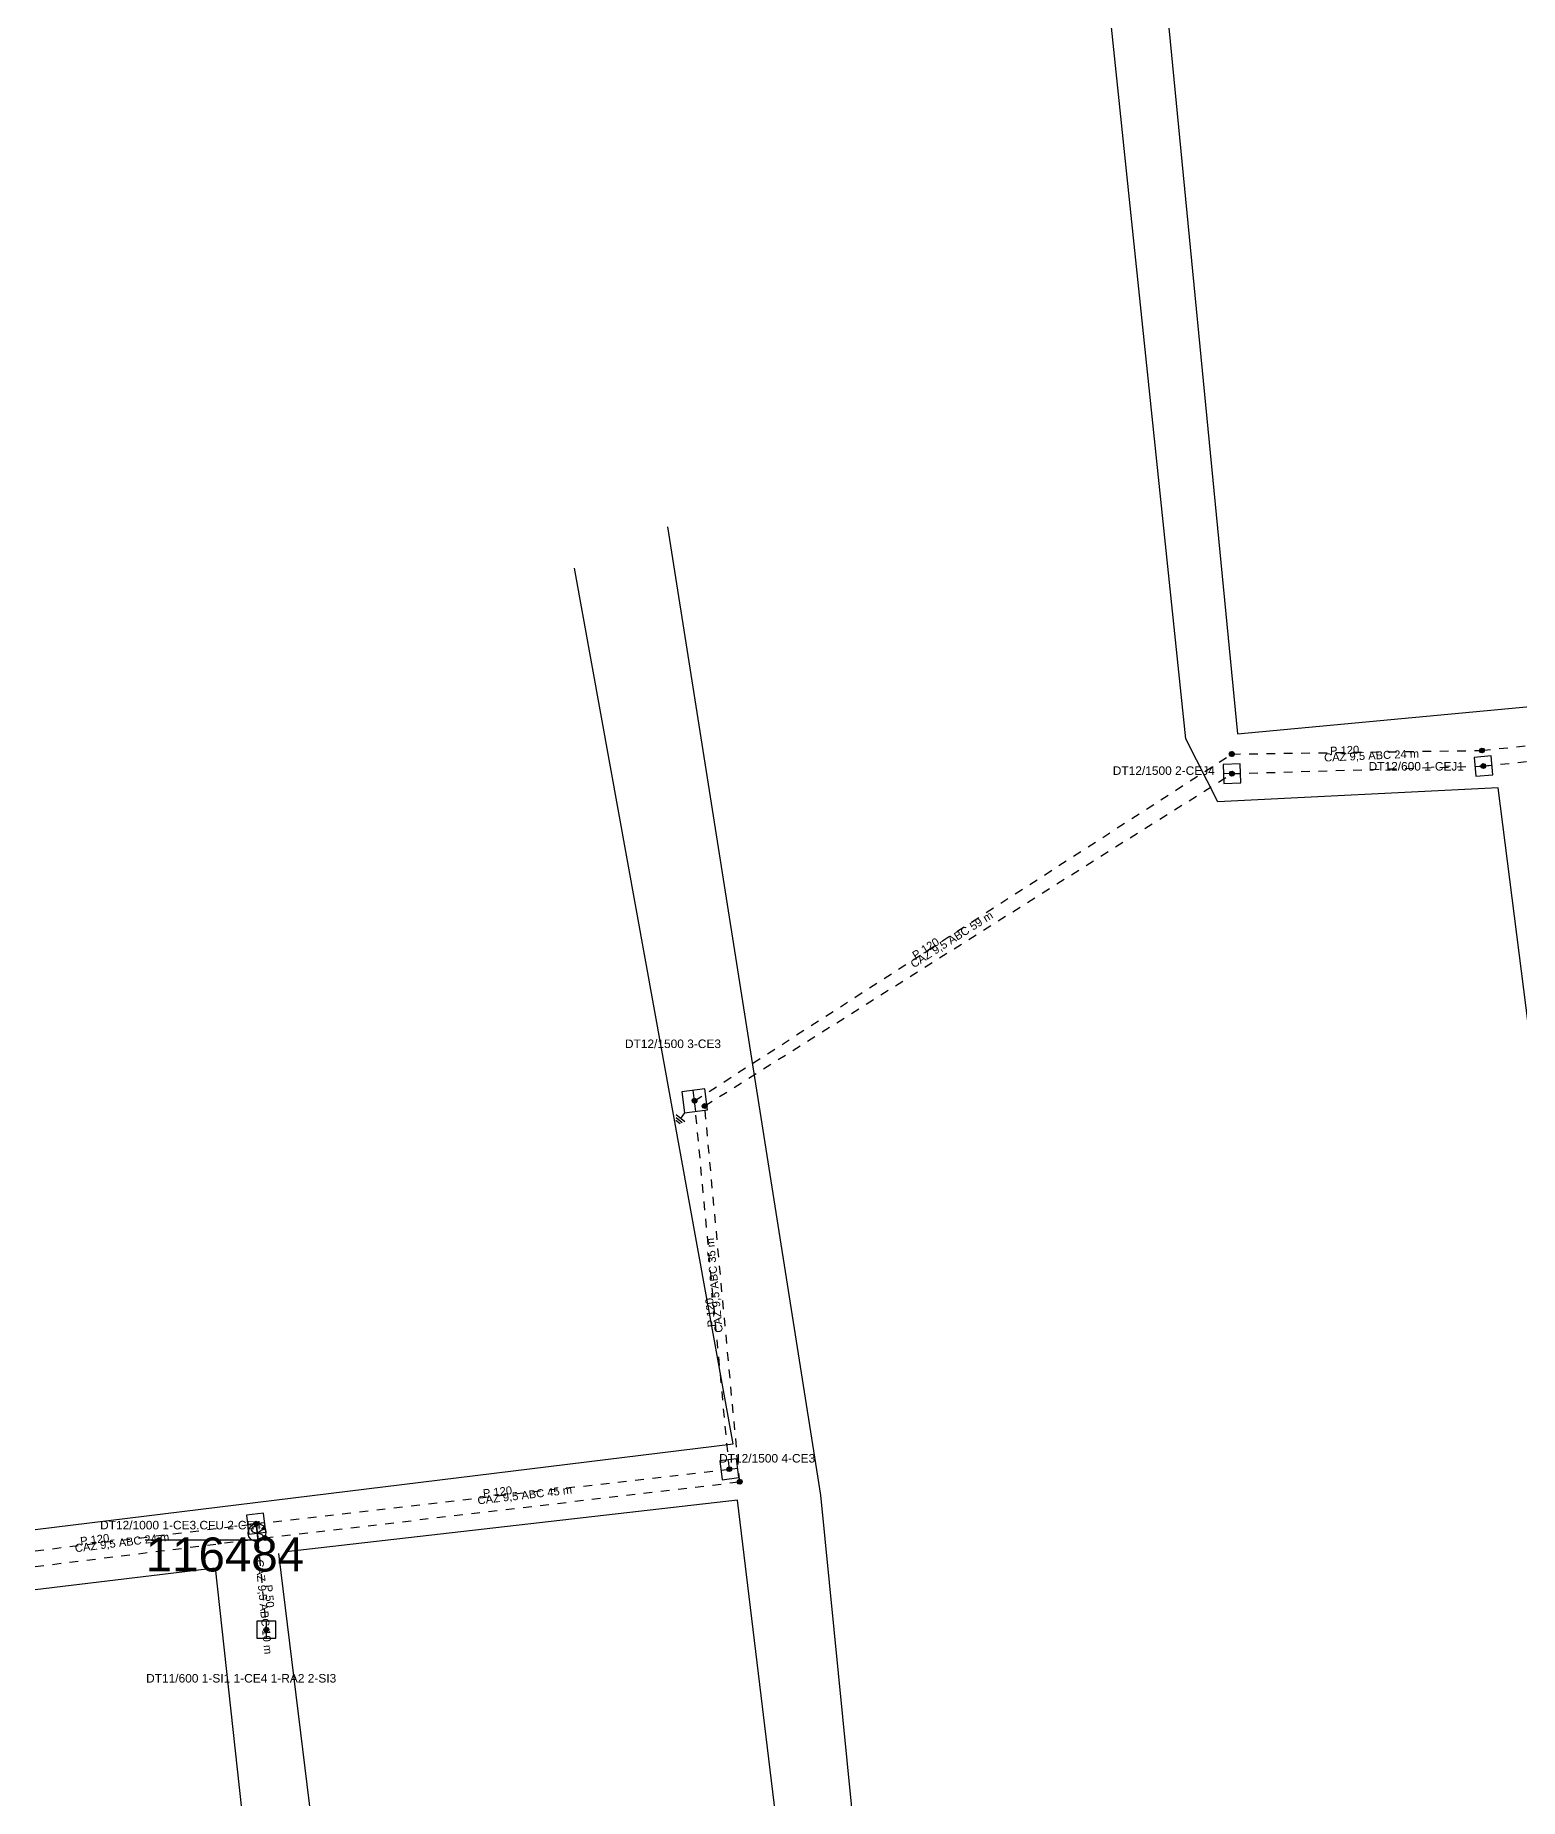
# Model space of a CAD drawing. Extents: x 220580 to 221647, y 9236669 to 9238016.
# Drawn here: x 220580.2 to 220858.6, y 9237107.7 to 9237438.3 of the extents above; entities that cross this region are included whole.
import ezdxf

# ---------------------------------------------------------------- set-up
doc = ezdxf.new("R2010")
doc.units = 0
doc.linetypes.add('PDF_DASH_1p63_1p63', pattern=[3.252816, 1.626408, -1.626408])
for name, color, linetype in [('COR_000000', 250, 'Continuous'), ('COR_0000FF', 5, 'Continuous'), ('COR_00C9FF', 140, 'Continuous'), ('COR_800000', 17, 'Continuous'), ('COR_808080', 8, 'Continuous'), ('COR_994533', 18, 'Continuous'), ('COR_FF0000', 1, 'Continuous'), ('TXT_000000', 250, 'Continuous'), ('TXT_0F0F0F', 250, 'Continuous'), ('TXT_FF0000', 1, 'Continuous')]:
    doc.layers.add(name, color=color, linetype=linetype)
doc.styles.add('Arial', font='arial.ttf')

msp = doc.modelspace()

# ---------------------------------------------------------------- hatches: boundary and pattern name
at = {"layer": 'COR_000000'}
h = msp.add_hatch(color=7, dxfattribs=at)
h.dxf.hatch_style = 1
h.paths.add_polyline_path([(220804.15, 9237303.52), (220804.25, 9237303.86), (220804.56, 9237304.02), (220804.9, 9237303.91), (220805.06, 9237303.59), (220804.96, 9237303.26), (220804.65, 9237303.09), (220804.31, 9237303.2)])
h = msp.add_hatch(color=7, dxfattribs=at)
h.dxf.hatch_style = 1
h.paths.add_polyline_path([(220804.22, 9237303.31), (220804.16, 9237303.66), (220804.36, 9237303.95), (220804.7, 9237304.01), (220804.99, 9237303.8), (220805.05, 9237303.45), (220804.85, 9237303.16), (220804.51, 9237303.1)])
h = msp.add_hatch(color=7, dxfattribs=at)
h.dxf.hatch_style = 1
h.paths.add_polyline_path([(220804.21, 9237303.34), (220804.16, 9237303.69), (220804.38, 9237303.97), (220804.73, 9237304), (220805.01, 9237303.78), (220805.05, 9237303.42), (220804.83, 9237303.14), (220804.48, 9237303.11)])
h = msp.add_hatch(color=7, dxfattribs=at)
h.dxf.hatch_style = 1
h.paths.add_polyline_path([(220804.21, 9237303.34), (220804.16, 9237303.69), (220804.38, 9237303.97), (220804.73, 9237304), (220805.01, 9237303.78), (220805.05, 9237303.42), (220804.83, 9237303.14), (220804.48, 9237303.11)])
h = msp.add_hatch(color=7, dxfattribs=at)
h.dxf.hatch_style = 1
h.paths.add_polyline_path([(220804.17, 9237303.43), (220804.2, 9237303.78), (220804.47, 9237304), (220804.82, 9237303.97), (220805.04, 9237303.69), (220805.01, 9237303.33), (220804.74, 9237303.11), (220804.39, 9237303.14)])
h = msp.add_hatch(color=7, dxfattribs=at)
h.dxf.hatch_style = 1
h.paths.add_polyline_path([(220851.07, 9237304.18), (220851.16, 9237304.52), (220851.47, 9237304.69), (220851.81, 9237304.59), (220851.98, 9237304.28), (220851.88, 9237303.93), (220851.57, 9237303.76), (220851.23, 9237303.87)])
h = msp.add_hatch(color=7, dxfattribs=at)
h.dxf.hatch_style = 1
h.paths.add_polyline_path([(220804.25, 9237299.63), (220804.18, 9237299.98), (220804.38, 9237300.27), (220804.72, 9237300.33), (220805.02, 9237300.12), (220805.08, 9237299.77), (220804.88, 9237299.48), (220804.54, 9237299.42)])
h = msp.add_hatch(color=7, dxfattribs=at)
h.dxf.hatch_style = 1
h.paths.add_polyline_path([(220804.25, 9237299.63), (220804.18, 9237299.98), (220804.38, 9237300.27), (220804.72, 9237300.33), (220805.02, 9237300.12), (220805.08, 9237299.77), (220804.88, 9237299.48), (220804.54, 9237299.42)])
h = msp.add_hatch(color=7, dxfattribs=at)
h.dxf.hatch_style = 1
h.paths.add_polyline_path([(220851.32, 9237301.26), (220851.42, 9237301.61), (220851.73, 9237301.77), (220852.07, 9237301.66), (220852.23, 9237301.35), (220852.13, 9237301), (220851.82, 9237300.84), (220851.49, 9237300.95)])
h = msp.add_hatch(color=7, dxfattribs=at)
h.dxf.hatch_style = 1
h.paths.add_polyline_path([(220703.49, 9237238.31), (220703.42, 9237238.66), (220703.62, 9237238.95), (220703.97, 9237239), (220704.26, 9237238.79), (220704.32, 9237238.44), (220704.12, 9237238.15), (220703.77, 9237238.1)])
h = msp.add_hatch(color=7, dxfattribs=at)
h.dxf.hatch_style = 1
h.paths.add_polyline_path([(220705.8, 9237237.14), (220705.45, 9237237.25), (220705.29, 9237237.56), (220705.4, 9237237.89), (220705.71, 9237238.05), (220706.05, 9237237.95), (220706.22, 9237237.64), (220706.11, 9237237.3)])
h = msp.add_hatch(color=7, dxfattribs=at)
h.dxf.hatch_style = 1
h.paths.add_polyline_path([(220710.44, 9237169.04), (220710.1, 9237169.14), (220709.93, 9237169.45), (220710.03, 9237169.79), (220710.35, 9237169.95), (220710.69, 9237169.85), (220710.86, 9237169.54), (220710.75, 9237169.21)])
h = msp.add_hatch(color=7, dxfattribs=at)
h.dxf.hatch_style = 1
h.paths.add_polyline_path([(220710.44, 9237169.04), (220710.1, 9237169.14), (220709.93, 9237169.45), (220710.03, 9237169.79), (220710.35, 9237169.95), (220710.69, 9237169.85), (220710.86, 9237169.54), (220710.75, 9237169.21)])
h = msp.add_hatch(color=7, dxfattribs=at)
h.dxf.hatch_style = 1
h.paths.add_polyline_path([(220711.87, 9237167.08), (220711.97, 9237167.42), (220712.28, 9237167.6), (220712.62, 9237167.5), (220712.79, 9237167.18), (220712.69, 9237166.84), (220712.39, 9237166.67), (220712.05, 9237166.77)])
h = msp.add_hatch(color=7, dxfattribs=at)
h.dxf.hatch_style = 1
h.paths.add_polyline_path([(220712.37, 9237166.68), (220712.04, 9237166.78), (220711.87, 9237167.09), (220711.97, 9237167.42), (220712.29, 9237167.59), (220712.63, 9237167.49), (220712.79, 9237167.18), (220712.69, 9237166.84)])
h = msp.add_hatch(color=7, dxfattribs=at)
h.dxf.hatch_style = 1
h.paths.add_polyline_path([(220621.19, 9237159.23), (220621.29, 9237159.58), (220621.59, 9237159.75), (220621.93, 9237159.65), (220622.1, 9237159.34), (220622.01, 9237158.99), (220621.7, 9237158.82), (220621.36, 9237158.92)])
h = msp.add_hatch(color=7, dxfattribs=at)
h.dxf.hatch_style = 1
h.paths.add_polyline_path([(220621.19, 9237159.23), (220621.29, 9237159.58), (220621.59, 9237159.75), (220621.93, 9237159.65), (220622.1, 9237159.34), (220622.01, 9237158.99), (220621.7, 9237158.82), (220621.36, 9237158.92)])
h = msp.add_hatch(color=7, dxfattribs=at)
h.dxf.hatch_style = 1
h.paths.add_polyline_path([(220621.19, 9237159.23), (220621.29, 9237159.58), (220621.59, 9237159.75), (220621.92, 9237159.65), (220622.1, 9237159.34), (220622.01, 9237159), (220621.7, 9237158.82), (220621.36, 9237158.92)])
h = msp.add_hatch(color=7, dxfattribs=at)
h.dxf.hatch_style = 1
h.paths.add_polyline_path([(220622.8, 9237156.55), (220622.89, 9237156.89), (220623.2, 9237157.06), (220623.53, 9237156.96), (220623.71, 9237156.65), (220623.61, 9237156.31), (220623.31, 9237156.13), (220622.97, 9237156.23)])
h = msp.add_hatch(color=7, dxfattribs=at)
h.dxf.hatch_style = 1
h.paths.add_polyline_path([(220623.51, 9237139.89), (220623.84, 9237139.78), (220624.01, 9237139.47), (220623.91, 9237139.14), (220623.59, 9237138.97), (220623.25, 9237139.08), (220623.08, 9237139.39), (220623.19, 9237139.72)])
h = msp.add_hatch(color=7, dxfattribs=at)
h.dxf.hatch_style = 1
h.paths.add_polyline_path([(220623.51, 9237139.89), (220623.84, 9237139.78), (220624.01, 9237139.47), (220623.91, 9237139.14), (220623.59, 9237138.97), (220623.25, 9237139.08), (220623.08, 9237139.39), (220623.19, 9237139.72)])
h = msp.add_hatch(color=7, dxfattribs=at)
h.dxf.hatch_style = 1
h.paths.add_polyline_path([(220623.51, 9237139.89), (220623.84, 9237139.78), (220624.01, 9237139.47), (220623.91, 9237139.14), (220623.59, 9237138.97), (220623.25, 9237139.08), (220623.08, 9237139.39), (220623.19, 9237139.72)])
at = {"layer": 'COR_800000', "true_color": 0x800000}
h = msp.add_hatch(color=16, dxfattribs=at)
h.dxf.hatch_style = 1
h.paths.add_polyline_path([(220622.93, 9237158.54), (220623.07, 9237158.5), (220623.14, 9237158.36), (220623.1, 9237158.21), (220622.97, 9237158.14), (220622.83, 9237158.19), (220622.76, 9237158.33), (220622.8, 9237158.47)])

# ---------------------------------------------------------------- linework, layer by layer
at = {"layer": 'COR_000000', "color": 7, "linetype": 'Continuous'}
for points in [[(220804.15, 9237303.52), (220804.25, 9237303.86), (220804.56, 9237304.02), (220804.9, 9237303.91), (220805.06, 9237303.59), (220804.96, 9237303.26), (220804.65, 9237303.09), (220804.31, 9237303.2), (220804.15, 9237303.52)], [(220804.22, 9237303.31), (220804.16, 9237303.66), (220804.36, 9237303.95), (220804.7, 9237304.01), (220804.99, 9237303.8), (220805.05, 9237303.45), (220804.85, 9237303.16), (220804.51, 9237303.1), (220804.22, 9237303.31)], [(220804.21, 9237303.34), (220804.16, 9237303.69), (220804.38, 9237303.97), (220804.73, 9237304), (220805.01, 9237303.78), (220805.05, 9237303.42), (220804.83, 9237303.14), (220804.48, 9237303.11), (220804.21, 9237303.34)], [(220804.21, 9237303.34), (220804.16, 9237303.69), (220804.38, 9237303.97), (220804.73, 9237304), (220805.01, 9237303.78), (220805.05, 9237303.42), (220804.83, 9237303.14), (220804.48, 9237303.11), (220804.21, 9237303.34)], [(220804.17, 9237303.43), (220804.2, 9237303.78), (220804.47, 9237304), (220804.82, 9237303.97), (220805.04, 9237303.69), (220805.01, 9237303.33), (220804.74, 9237303.11), (220804.39, 9237303.14), (220804.17, 9237303.43)], [(220851.07, 9237304.18), (220851.16, 9237304.52), (220851.47, 9237304.69), (220851.81, 9237304.59), (220851.98, 9237304.28), (220851.88, 9237303.93), (220851.57, 9237303.76), (220851.23, 9237303.87), (220851.07, 9237304.18)], [(220806.19, 9237301.7), (220803, 9237301.62), (220803.09, 9237298.05), (220806.28, 9237298.14), (220806.19, 9237301.7)], [(220804.25, 9237299.63), (220804.18, 9237299.98), (220804.38, 9237300.27), (220804.72, 9237300.33), (220805.02, 9237300.12), (220805.08, 9237299.77), (220804.88, 9237299.48), (220804.54, 9237299.42), (220804.25, 9237299.63)], [(220804.25, 9237299.63), (220804.18, 9237299.98), (220804.38, 9237300.27), (220804.72, 9237300.33), (220805.02, 9237300.12), (220805.08, 9237299.77), (220804.88, 9237299.48), (220804.54, 9237299.42), (220804.25, 9237299.63)], [(220853.22, 9237303.22), (220850.04, 9237302.94), (220850.35, 9237299.39), (220853.53, 9237299.67), (220853.22, 9237303.22)], [(220853.38, 9237301.44), (220850.18, 9237301.16)], [(220851.32, 9237301.26), (220851.42, 9237301.61), (220851.73, 9237301.77), (220852.07, 9237301.66), (220852.23, 9237301.35), (220852.13, 9237301), (220851.82, 9237300.84), (220851.49, 9237300.95), (220851.32, 9237301.26)], [(220806.24, 9237299.91), (220803.03, 9237299.84)], [(220706.26, 9237236.85), (220705.76, 9237240.79), (220701.48, 9237240.25), (220701.98, 9237236.31), (220706.26, 9237236.85)], [(220703.49, 9237238.31), (220703.42, 9237238.66), (220703.62, 9237238.95), (220703.97, 9237239), (220704.26, 9237238.79), (220704.32, 9237238.44), (220704.12, 9237238.15), (220703.77, 9237238.1), (220703.49, 9237238.31)], [(220704.13, 9237236.58), (220703.62, 9237240.52)], [(220705.8, 9237237.14), (220705.45, 9237237.25), (220705.29, 9237237.56), (220705.4, 9237237.89), (220705.71, 9237238.05), (220706.05, 9237237.95), (220706.22, 9237237.64), (220706.11, 9237237.3), (220705.8, 9237237.14)], [(220709.02, 9237167.53), (220712.19, 9237167.92), (220711.75, 9237171.46), (220708.58, 9237171.07), (220709.02, 9237167.53)], [(220708.8, 9237169.3), (220711.98, 9237169.69)], [(220710.44, 9237169.04), (220710.1, 9237169.14), (220709.93, 9237169.45), (220710.03, 9237169.79), (220710.35, 9237169.95), (220710.69, 9237169.85), (220710.86, 9237169.54), (220710.75, 9237169.21), (220710.44, 9237169.04)], [(220710.44, 9237169.04), (220710.1, 9237169.14), (220709.93, 9237169.45), (220710.03, 9237169.79), (220710.35, 9237169.95), (220710.69, 9237169.85), (220710.86, 9237169.54), (220710.75, 9237169.21), (220710.44, 9237169.04)], [(220711.87, 9237167.08), (220711.97, 9237167.42), (220712.28, 9237167.6), (220712.62, 9237167.5), (220712.79, 9237167.18), (220712.69, 9237166.84), (220712.39, 9237166.67), (220712.05, 9237166.77), (220711.87, 9237167.08)], [(220712.37, 9237166.68), (220712.04, 9237166.78), (220711.87, 9237167.09), (220711.97, 9237167.42), (220712.29, 9237167.59), (220712.63, 9237167.49), (220712.79, 9237167.18), (220712.69, 9237166.84), (220712.37, 9237166.68)], [(220623.05, 9237161.23), (220619.87, 9237160.88), (220620.26, 9237157.34), (220623.44, 9237157.69), (220623.05, 9237161.23)], [(220623.25, 9237159.46), (220620.06, 9237159.11)], [(220621.19, 9237159.23), (220621.29, 9237159.58), (220621.59, 9237159.75), (220621.93, 9237159.65), (220622.1, 9237159.34), (220622.01, 9237158.99), (220621.7, 9237158.82), (220621.36, 9237158.92), (220621.19, 9237159.23)], [(220621.19, 9237159.23), (220621.29, 9237159.58), (220621.59, 9237159.75), (220621.93, 9237159.65), (220622.1, 9237159.34), (220622.01, 9237158.99), (220621.7, 9237158.82), (220621.36, 9237158.92), (220621.19, 9237159.23)], [(220621.19, 9237159.23), (220621.29, 9237159.58), (220621.59, 9237159.75), (220621.92, 9237159.65), (220622.1, 9237159.34), (220622.01, 9237159), (220621.7, 9237158.82), (220621.36, 9237158.92), (220621.19, 9237159.23)], [(220621.64, 9237159.29), (220621.95, 9237156.27)], [(220622.93, 9237158.54), (220623.07, 9237158.5), (220623.14, 9237158.36), (220623.1, 9237158.21), (220622.97, 9237158.14), (220622.83, 9237158.19), (220622.76, 9237158.33), (220622.8, 9237158.47), (220622.93, 9237158.54)], [(220622.8, 9237156.55), (220622.89, 9237156.89), (220623.2, 9237157.06), (220623.53, 9237156.96), (220623.71, 9237156.65), (220623.61, 9237156.31), (220623.31, 9237156.13), (220622.97, 9237156.23), (220622.8, 9237156.55)], [(220621.76, 9237141.04), (220621.76, 9237137.84), (220625.33, 9237137.84), (220625.33, 9237141.04), (220621.76, 9237141.04)], [(220623.51, 9237139.89), (220623.84, 9237139.78), (220624.01, 9237139.47), (220623.91, 9237139.14), (220623.59, 9237138.97), (220623.25, 9237139.08), (220623.08, 9237139.39), (220623.19, 9237139.72), (220623.51, 9237139.89)], [(220623.51, 9237139.89), (220623.84, 9237139.78), (220624.01, 9237139.47), (220623.91, 9237139.14), (220623.59, 9237138.97), (220623.25, 9237139.08), (220623.08, 9237139.39), (220623.19, 9237139.72), (220623.51, 9237139.89)], [(220623.51, 9237139.89), (220623.84, 9237139.78), (220624.01, 9237139.47), (220623.91, 9237139.14), (220623.59, 9237138.97), (220623.25, 9237139.08), (220623.08, 9237139.39), (220623.19, 9237139.72), (220623.51, 9237139.89)], [(220623.55, 9237141.04), (220623.55, 9237137.83)]]:
    msp.add_lwpolyline(points, dxfattribs=at)
at = {"layer": 'COR_0000FF', "color": 5, "linetype": 'PDF_DASH_1p63_1p63', "true_color": 0x0000ff}
for points in [[(220851.52, 9237304.23), (220900.43, 9237309.48)], [(220703.87, 9237238.55), (220804.61, 9237303.56)], [(220804.61, 9237303.56), (220851.52, 9237304.23)], [(220851.78, 9237301.3), (220900.73, 9237306.46)], [(220804.63, 9237299.88), (220851.78, 9237301.3)], [(220705.76, 9237237.6), (220804.63, 9237299.88)], [(220710.39, 9237169.49), (220703.87, 9237238.55)], [(220712.33, 9237167.13), (220705.76, 9237237.6)], [(220621.64, 9237159.29), (220710.39, 9237169.49)], [(220623.25, 9237156.6), (220712.33, 9237167.13)], [(220580.23, 9237154.2), (220621.64, 9237159.29)], [(220621.64, 9237159.29), (220621.95, 9237156.27), (220623.55, 9237139.43)], [(220580.23, 9237151.25), (220623.25, 9237156.6)]]:
    msp.add_lwpolyline(points, dxfattribs=at)
at = {"layer": 'COR_00C9FF', "color": 140, "linetype": 'Continuous', "true_color": 0x00c9ff}
msp.add_lwpolyline([(220621.95, 9237156.2), (220621.95, 9237156.27)], dxfattribs=at)
at = {"layer": 'COR_800000', "color": 16, "linetype": 'Continuous', "true_color": 0x800000}
for points in [[(220621.64, 9237159.29), (220622.28, 9237159.23), (220622.88, 9237158.92), (220623.32, 9237158.38), (220623.49, 9237157.78), (220623.43, 9237157.15), (220623.12, 9237156.55), (220622.58, 9237156.11), (220621.97, 9237155.94), (220621.34, 9237155.99), (220620.74, 9237156.31), (220620.31, 9237156.84), (220620.13, 9237157.45), (220620.19, 9237158.07), (220620.51, 9237158.68), (220621.04, 9237159.11), (220621.64, 9237159.29)], [(220621.68, 9237158.94), (220620.92, 9237158.49), (220620.7, 9237158.1), (220620.99, 9237157.78), (220621.82, 9237157.52)], [(220621.64, 9237159.29), (220621.78, 9237159.25), (220621.84, 9237159.13), (220621.8, 9237159), (220621.68, 9237158.94), (220621.55, 9237158.97), (220621.49, 9237159.09), (220621.52, 9237159.23), (220621.64, 9237159.29)], [(220621.68, 9237158.94), (220621.97, 9237155.94)], [(220621.82, 9237157.52), (220622.95, 9237158.34)], [(220621.64, 9237155.99), (220622.29, 9237156.06)], [(220622.03, 9237156.03), (220622.83, 9237156.53), (220623.06, 9237156.94), (220622.73, 9237157.27), (220621.82, 9237157.52)]]:
    msp.add_lwpolyline(points, dxfattribs=at)
at = {"layer": 'COR_808080', "color": 8, "linetype": 'Continuous', "true_color": 0x808080}
for points in [[(220698.79, 9237346.15), (220727.51, 9237164.66), (220746.44, 9236973.85), (220850.26, 9236912.49), (220894.39, 9236984.47), (220854.58, 9237297.22), (220801.97, 9237294.63), (220796, 9237306.4), (220775.76, 9237500.33), (220766.03, 9237588.21), (220724.73, 9237849.15)], [(220777.98, 9237592.02), (220805.67, 9237307.37), (220891.96, 9237315.41), (220857.8, 9237601.36), (220777.98, 9237592.02)], [(220580.23, 9237158.19), (220711.13, 9237174.26), (220681.35, 9237338.4)], [(220625.82, 9237153.71), (220640.62, 9237033.46), (220733.97, 9236981.59), (220711.9, 9237163.71), (220627.26, 9237154.01)], [(220580.23, 9237146.96), (220613.97, 9237151.03), (220625.53, 9237045.23), (220595.43, 9236993.59), (220580.23, 9236988.72)]]:
    msp.add_lwpolyline(points, dxfattribs=at)
at = {"layer": 'COR_994533', "color": 15, "linetype": 'Continuous', "true_color": 0x994533}
for points in [[(220701.15, 9237234.24), (220700.35, 9237234.89)], [(220702.04, 9237234.59), (220700.42, 9237235.9)], [(220701.56, 9237234.45), (220700.43, 9237235.36)], [(220701.98, 9237236.31), (220701.23, 9237235.24)]]:
    msp.add_lwpolyline(points, dxfattribs=at)
at = {"layer": 'COR_FF0000', "color": 1, "linetype": 'Continuous', "true_color": 0xff0000}
msp.add_lwpolyline([(220621.64, 9237159.29), (220622.04, 9237156.2), (220600.84, 9237156.2)], dxfattribs=at)

# ---------------------------------------------------------------- texts
at = {"layer": 'TXT_000000', "color": 7, "char_height": 1.6, "attachment_point": 7, "style": 'Arial'}
for s, insert in [('DT12/1500 2-CEJ4 ', (220782.29, 9237299.63)), ('DT12/600 1-CEJ1 ', (220830.26, 9237300.44)), ('DT12/1500 3-CE3 ', (220690.81, 9237248.42)), ('DT12/1500 4-CE3 ', (220708.47, 9237170.72)), ('DT12/1000 1-CE3.CFU 2-CE4 ', (220592.39, 9237158.19)), ('DT11/600 1-SI1 1-CE4 1-RA2 2-SI3 ', (220601.02, 9237129.48))]:
    msp.add_mtext(s, dxfattribs=dict(at, insert=insert))
at = {"layer": 'TXT_0F0F0F', "color": 7, "char_height": 1.5, "attachment_point": 7, "style": 'Arial'}
for s, insert, rotation in [('CAZ 9,5 ABC 24 m ', (220821.96, 9237301.87), 2.4667), ('  P 120', (220821.9, 9237303.33), 2.4667), ('CAZ 9,5 ABC 59 m ', (220745.11, 9237263.15), 32.381), ('  P 120', (220744.32, 9237264.39), 32.381), ('CAZ 9,5 ABC 35 m ', (220709.44, 9237195.18), 95.3946), ('  P 120', (220707.98, 9237195.04), 95.3946), ('CAZ 9,5 ABC 45 m ', (220663.29, 9237162.61), 6.5632), ('  P 120', (220663.12, 9237164.06), 6.5632), ('CAZ 9,5 ABC 24 m ', (220587.79, 9237153.65), 7.0069), ('  P 120', (220587.61, 9237155.09), 7.0069), ('CAZ 9,5 ABC 10 m ', (220621.24, 9237152.46), 275.4453), ('  P 50', (220623.04, 9237148.93), 275.4453)]:
    msp.add_mtext(s, dxfattribs=dict(at, insert=insert, rotation=rotation))
at = {"layer": 'TXT_FF0000', "color": 1, "true_color": 0xff0000, "insert": (220600.94, 9237150.23), "char_height": 6.374, "attachment_point": 7, "style": 'Arial'}
msp.add_mtext('116484', dxfattribs=at)

doc.saveas('drawing.dxf')
